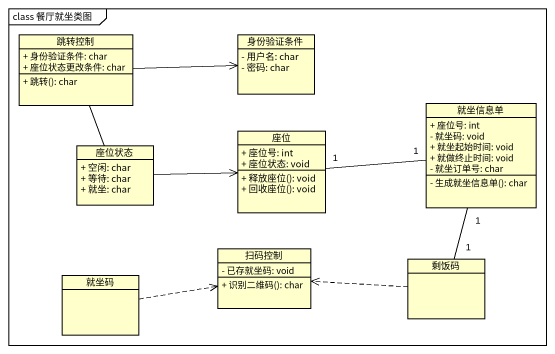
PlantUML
@startuml
mainframe class 餐厅就坐类图
hide circle
hide empty members
skinparam classAttributeIconSize 0
class 跳转控制 {
  + 身份验证条件: char
  + 座位状态更改条件: char
  + 跳转(): char
}
class 身份验证条件 {
  - 用户名: char
  - 密码: char
}
class 就坐信息单 {
  + 座位号: int
  - 就坐码: void
  + 就坐起始时间: void
  + 就做终止时间: void
  - 就坐订单号: char
  - 生成就坐信息单(): char
}
class 座位状态 {
  + 空闲: char
  + 等待: char
  + 就坐: char
}
class 座位 {
  + 座位号: int
  + 座位状态: void
  + 释放座位(): void
  + 回收座位(): void
}
class 扫码控制 {
  - 已存就坐码: void
  + 识别二维码(): char
}
class 剩饭码
class 就坐码
跳转控制 -right-> 身份验证条件
跳转控制 -- 座位状态
就坐信息单 "1" -- "1" 剩饭码
座位状态 -right-> 座位
座位 "1" -right- "1" 就坐信息单
剩饭码 .left.> 扫码控制
就坐码 .right.> 扫码控制
@enduml
